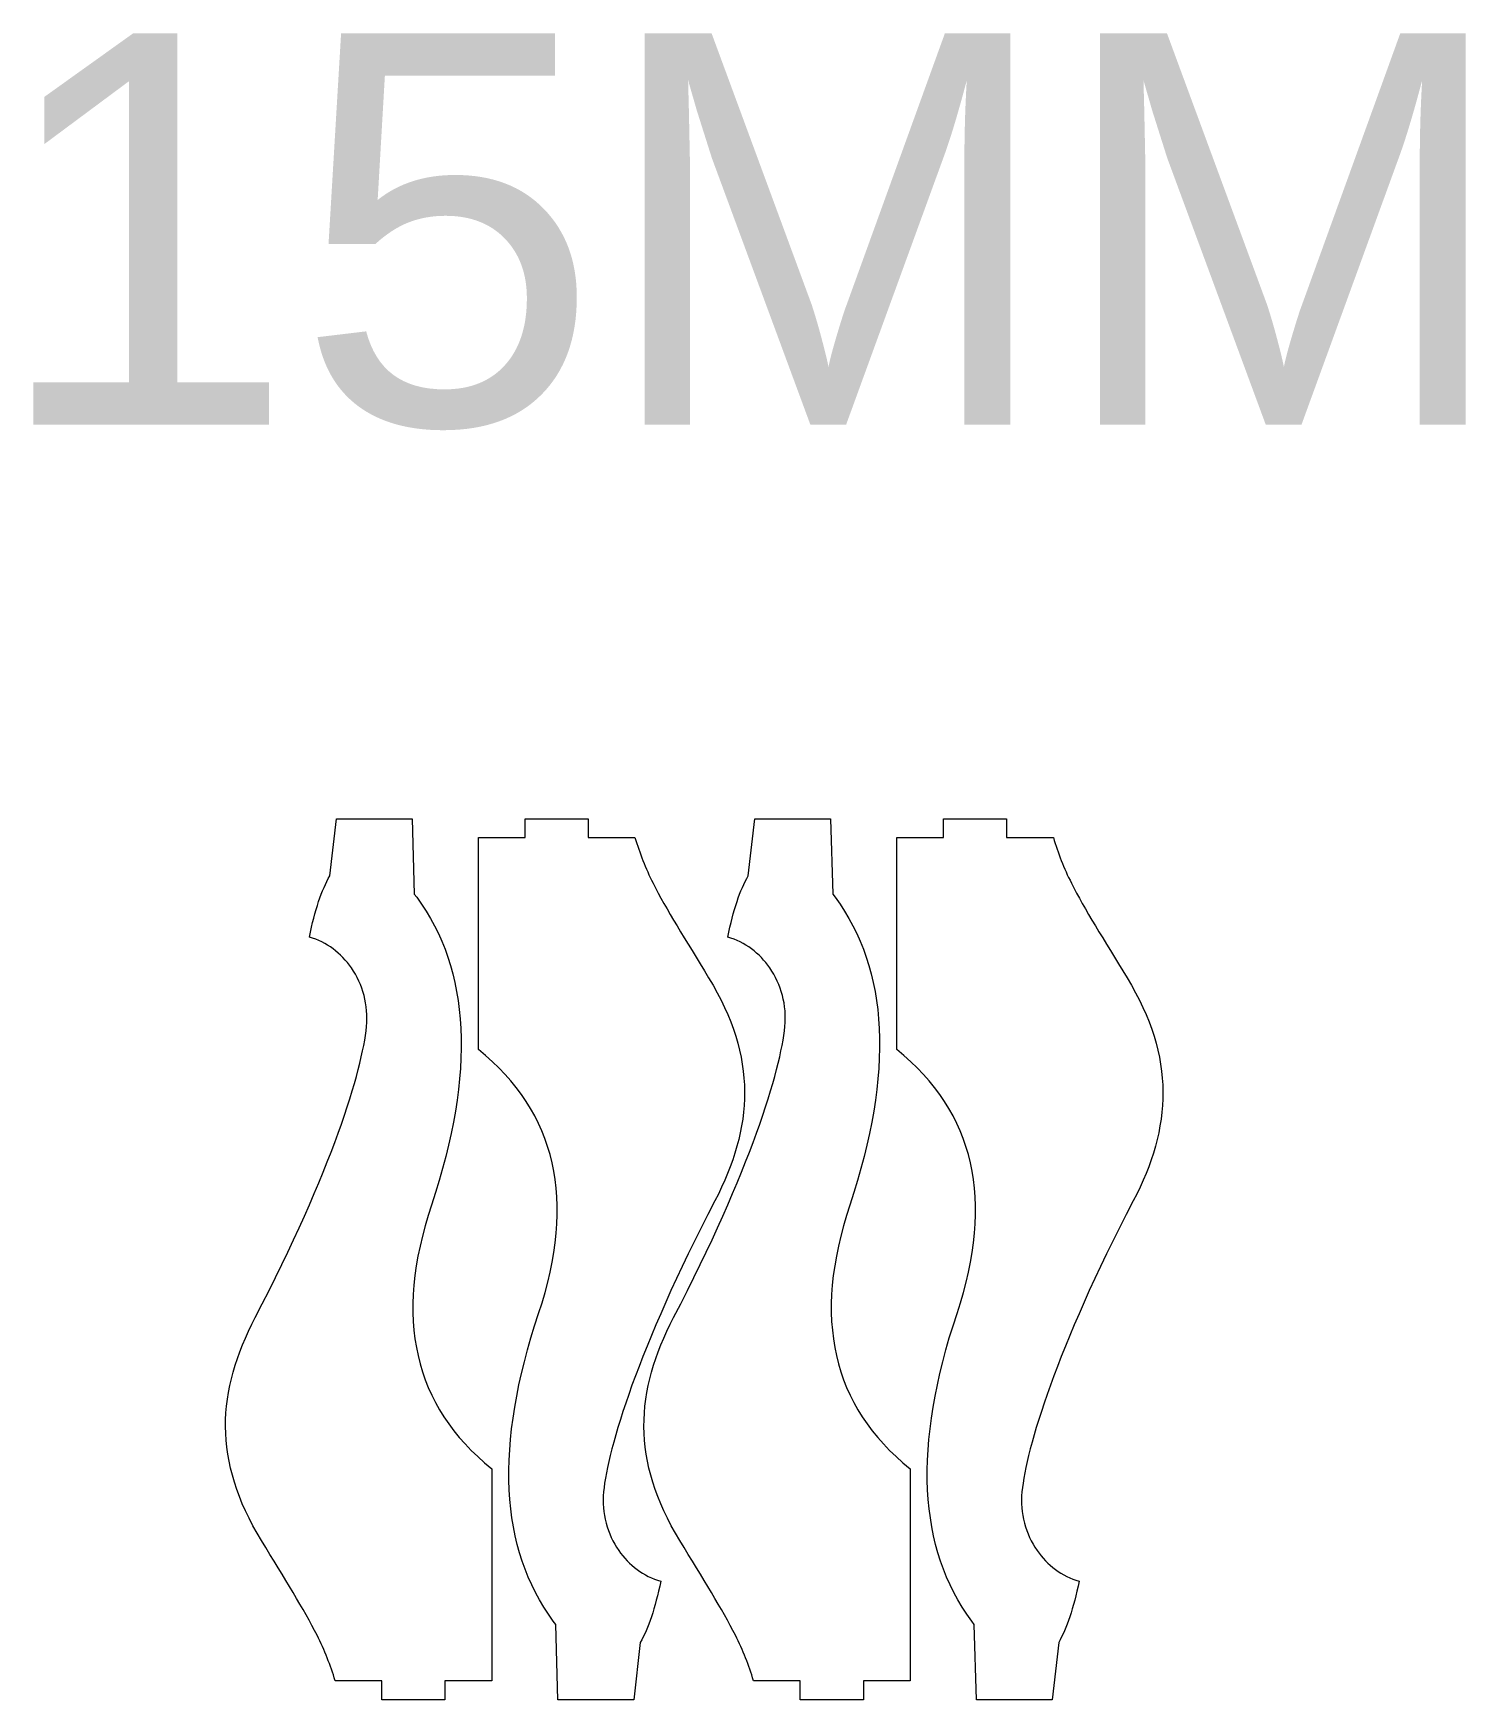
# Model space of a CAD drawing. Header units: millimetres. Extents: x -1649 to 1561, y -460 to 2135.
# Drawn here: x 880 to 1561, y 466 to 1259 of the extents above; entities that cross this region are included whole.
import ezdxf

# ---------------------------------------------------------------- set-up
doc = ezdxf.new("R2010")
doc.units = ezdxf.units.MM
doc.header["$MEASUREMENT"] = 0
doc.layers.add('Layer 1', color=7, linetype='Continuous')
doc.styles.add('0', font='arial.ttf', dxfattribs={"height": 1})

msp = doc.modelspace()

# ---------------------------------------------------------------- linework, layer by layer
at = {"layer": 'Layer 1', "color": 250, "lineweight": 20}
for points in [[(985.0568, 647.9536), (966.7746, 612.9371), (964.7064, 579.9694), (987.9966, 541.8151), (987.9966, 541.8151), (999.0168, 523.7616), (1008.2893, 509.0271), (1014.4581, 496.7865), (1014.4581, 496.7865), (1018.0418, 489.6758), (1020.8478, 482.4636), (1023.043, 475.1579), (1023.043, 475.1579), (1023.043, 475.1579), (1045.2805, 475.1579), (1045.2805, 475.1579), (1045.2805, 475.1579), (1045.2805, 475.1579), (1045.2805, 466.1579), (1045.2805, 466.1579), (1045.2805, 466.1579), (1045.2805, 466.1579), (1075.2805, 466.1579), (1075.2805, 466.1579), (1075.2805, 466.1579), (1075.2805, 466.1579), (1075.2805, 475.1579), (1075.2805, 475.1579), (1075.2805, 475.1579), (1075.2805, 475.1579), (1097.5181, 475.1579), (1097.5181, 475.1579), (1097.5181, 475.1579), (1097.5181, 475.1579), (1097.5181, 575.9882), (1097.5181, 575.9882), (1097.5181, 575.9882), (1060.2505, 605.9298), (1050.9104, 647.6558), (1068.8514, 701.4249), (1068.8514, 701.4249), (1089.9089, 764.5328), (1087.3647, 813.3988), (1061.8686, 847.7676), (1061.8686, 847.7676), (1061.8686, 847.7676), (1060.697, 849.3303), (1060.697, 849.3303), (1060.697, 849.3303), (1060.697, 849.3303), (1059.6628, 885.1576), (1059.6628, 885.1576), (1059.6628, 885.1576), (1059.6628, 885.1576), (1023.6459, 885.1576), (1023.6459, 885.1576), (1023.6459, 885.1576), (1023.6459, 885.1576), (1020.5069, 857.9749), (1020.5069, 857.9749), (1020.5069, 857.9749), (1016.682, 851.3474), (1013.44, 841.6461), (1010.7827, 828.8715), (1010.7827, 828.8715), (1018.991, 826.4613), (1025.9435, 821.1517), (1030.7901, 814.1556), (1030.7901, 814.1556), (1036.1748, 806.3828), (1038.9601, 796.5281), (1037.9797, 786.2551), (1037.9797, 786.2551), (1036.0322, 765.8531), (1021.5186, 717.7938), (985.0568, 647.9536)], [(1203.6233, 703.362), (1221.9055, 738.3785), (1223.9737, 771.3462), (1200.6835, 809.5005), (1200.6835, 809.5005), (1189.6633, 827.554), (1180.3908, 842.2885), (1174.222, 854.5291), (1174.222, 854.5291), (1170.6383, 861.6398), (1167.8323, 868.852), (1165.6371, 876.1577), (1165.6371, 876.1577), (1165.6371, 876.1577), (1143.3996, 876.1577), (1143.3996, 876.1577), (1143.3996, 876.1577), (1143.3996, 876.1577), (1143.3996, 885.1577), (1143.3996, 885.1577), (1143.3996, 885.1577), (1143.3996, 885.1577), (1113.3996, 885.1577), (1113.3996, 885.1577), (1113.3996, 885.1577), (1113.3996, 885.1577), (1113.3996, 876.1577), (1113.3996, 876.1577), (1113.3996, 876.1577), (1113.3996, 876.1577), (1091.162, 876.1577), (1091.162, 876.1577), (1091.162, 876.1577), (1091.162, 876.1577), (1091.162, 775.3274), (1091.162, 775.3274), (1091.162, 775.3274), (1128.4296, 745.3858), (1137.7697, 703.6598), (1119.8287, 649.8907), (1119.8287, 649.8907), (1098.7712, 586.7828), (1101.3154, 537.9168), (1126.8115, 503.548), (1126.8115, 503.548), (1126.8115, 503.548), (1127.9831, 501.9853), (1127.9831, 501.9853), (1127.9831, 501.9853), (1127.9831, 501.9853), (1129.0173, 466.158), (1129.0173, 466.158), (1129.0173, 466.158), (1129.0173, 466.158), (1165.0342, 466.158), (1165.0342, 466.158), (1165.0342, 466.158), (1165.0342, 466.158), (1168.1732, 493.3407), (1168.1732, 493.3407), (1168.1732, 493.3407), (1171.9981, 499.9682), (1175.2401, 509.6695), (1177.8974, 522.4441), (1177.8974, 522.4441), (1169.6891, 524.8543), (1162.7366, 530.1639), (1157.89, 537.16), (1157.89, 537.16), (1152.5053, 544.9328), (1149.72, 554.7875), (1150.7004, 565.0605), (1150.7004, 565.0605), (1152.6479, 585.4625), (1167.1615, 633.5218), (1203.6233, 703.362)], [(1184.0235, 647.9536), (1165.7413, 612.9371), (1163.6731, 579.9694), (1186.9633, 541.8151), (1186.9633, 541.8151), (1197.9835, 523.7616), (1207.256, 509.0271), (1213.4248, 496.7865), (1213.4248, 496.7865), (1217.0085, 489.6758), (1219.8145, 482.4636), (1222.0097, 475.1579), (1222.0097, 475.1579), (1222.0097, 475.1579), (1244.2472, 475.1579), (1244.2472, 475.1579), (1244.2472, 475.1579), (1244.2472, 475.1579), (1244.2472, 466.1579), (1244.2472, 466.1579), (1244.2472, 466.1579), (1244.2472, 466.1579), (1274.2472, 466.1579), (1274.2472, 466.1579), (1274.2472, 466.1579), (1274.2472, 466.1579), (1274.2472, 475.1579), (1274.2472, 475.1579), (1274.2472, 475.1579), (1274.2472, 475.1579), (1296.4848, 475.1579), (1296.4848, 475.1579), (1296.4848, 475.1579), (1296.4848, 475.1579), (1296.4848, 575.9882), (1296.4848, 575.9882), (1296.4848, 575.9882), (1259.2172, 605.9298), (1249.8771, 647.6558), (1267.8181, 701.4249), (1267.8181, 701.4249), (1288.8756, 764.5328), (1286.3314, 813.3988), (1260.8353, 847.7676), (1260.8353, 847.7676), (1260.8353, 847.7676), (1259.6637, 849.3303), (1259.6637, 849.3303), (1259.6637, 849.3303), (1259.6637, 849.3303), (1258.6295, 885.1576), (1258.6295, 885.1576), (1258.6295, 885.1576), (1258.6295, 885.1576), (1222.6126, 885.1576), (1222.6126, 885.1576), (1222.6126, 885.1576), (1222.6126, 885.1576), (1219.4736, 857.9749), (1219.4736, 857.9749), (1219.4736, 857.9749), (1215.6487, 851.3474), (1212.4067, 841.6461), (1209.7494, 828.8715), (1209.7494, 828.8715), (1217.9577, 826.4613), (1224.9102, 821.1517), (1229.7568, 814.1556), (1229.7568, 814.1556), (1235.1415, 806.3828), (1237.9268, 796.5281), (1236.9464, 786.2551), (1236.9464, 786.2551), (1234.9989, 765.8531), (1220.4853, 717.7938), (1184.0235, 647.9536)], [(1402.59, 703.362), (1420.8722, 738.3785), (1422.9404, 771.3462), (1399.6502, 809.5005), (1399.6502, 809.5005), (1388.63, 827.554), (1379.3575, 842.2885), (1373.1887, 854.5291), (1373.1887, 854.5291), (1369.605, 861.6398), (1366.799, 868.852), (1364.6038, 876.1577), (1364.6038, 876.1577), (1364.6038, 876.1577), (1342.3663, 876.1577), (1342.3663, 876.1577), (1342.3663, 876.1577), (1342.3663, 876.1577), (1342.3663, 885.1577), (1342.3663, 885.1577), (1342.3663, 885.1577), (1342.3663, 885.1577), (1312.3663, 885.1577), (1312.3663, 885.1577), (1312.3663, 885.1577), (1312.3663, 885.1577), (1312.3663, 876.1577), (1312.3663, 876.1577), (1312.3663, 876.1577), (1312.3663, 876.1577), (1290.1287, 876.1577), (1290.1287, 876.1577), (1290.1287, 876.1577), (1290.1287, 876.1577), (1290.1287, 775.3274), (1290.1287, 775.3274), (1290.1287, 775.3274), (1327.3963, 745.3858), (1336.7364, 703.6598), (1318.7954, 649.8907), (1318.7954, 649.8907), (1297.7379, 586.7828), (1300.2821, 537.9168), (1325.7782, 503.548), (1325.7782, 503.548), (1325.7782, 503.548), (1326.9498, 501.9853), (1326.9498, 501.9853), (1326.9498, 501.9853), (1326.9498, 501.9853), (1327.984, 466.158), (1327.984, 466.158), (1327.984, 466.158), (1327.984, 466.158), (1364.0009, 466.158), (1364.0009, 466.158), (1364.0009, 466.158), (1364.0009, 466.158), (1367.1399, 493.3407), (1367.1399, 493.3407), (1367.1399, 493.3407), (1370.9648, 499.9682), (1374.2068, 509.6695), (1376.8641, 522.4441), (1376.8641, 522.4441), (1368.6558, 524.8543), (1361.7033, 530.1639), (1356.8567, 537.16), (1356.8567, 537.16), (1351.472, 544.9328), (1348.6867, 554.7875), (1349.6671, 565.0605), (1349.6671, 565.0605), (1351.6146, 585.4625), (1366.1282, 633.5218), (1402.59, 703.362)]]:
    msp.add_open_spline(points, degree=3, knots=[0, 0, 0, 0, 0.05, 0.05, 0.05, 0.05, 0.1, 0.1, 0.1, 0.1, 0.15, 0.15, 0.15, 0.15, 0.2, 0.2, 0.2, 0.2, 0.25, 0.25, 0.25, 0.25, 0.3, 0.3, 0.3, 0.3, 0.35, 0.35, 0.35, 0.35, 0.4, 0.4, 0.4, 0.4, 0.45, 0.45, 0.45, 0.45, 0.5, 0.5, 0.5, 0.5, 0.55, 0.55, 0.55, 0.55, 0.6, 0.6, 0.6, 0.6, 0.65, 0.65, 0.65, 0.65, 0.7, 0.7, 0.7, 0.7, 0.75, 0.75, 0.75, 0.75, 0.8, 0.8, 0.8, 0.8, 0.85, 0.85, 0.85, 0.85, 0.9, 0.9, 0.9, 0.9, 1, 1, 1, 1], dxfattribs=at)

# ---------------------------------------------------------------- texts
at = {"layer": 'Layer 1', "color": 250, "style": '0'}
msp.add_text('15MM', height=186.12281, dxfattribs=at).set_placement((859.7092, 1072.5676))

doc.saveas('drawing.dxf')
